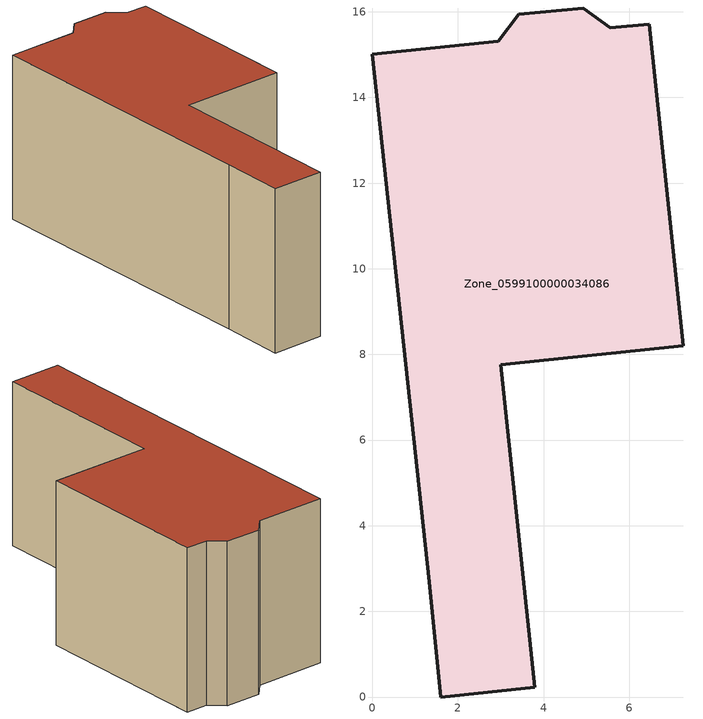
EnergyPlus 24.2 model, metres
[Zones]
Zone_0599100000034086
 floor ground (C_G): 5.56,15.63 6.47,15.71 7.26,8.2 3,7.76 3.79,0.23 1.6,0 1.33,2.69 0,15.01 2.94,15.31 3.42,15.94 4.93,16.09 z0
 wall outside (C_F): 3.42,15.94 2.94,15.31 0,15.01 1.33,2.69 1.6,0 3.79,0.23 3,7.76 7.26,8.2 6.47,15.71 5.56,15.63 4.93,16.09 3.42,15.94 z0:6.78
 roof outside (C_R): 3,7.76 7.26,8.2 6.47,15.71 5.56,15.63 4.93,16.09 3.42,15.94 2.94,15.31 0,15.01 1.33,2.69 1.6,0 3.79,0.23 z6.78
[BUILDING]
Pand.0599100000034086: North Axis=0; Terrain=City; Loads Convergence Tolerance Value=0.04; Temperature Convergence Tolerance Value=0.4; Solar Distribution=FullExterior; Maximum Number of Warmup Days=25; Minimum Number of Warmup Days=1
[Site:Location]
Rotterdam.The.Hague.AP_ZH_NLD Design_Conditions: Latitude=51.96; Longitude=4.45; Time Zone=1; Elevation=-4.5
[SITE:GROUNDTEMPERATURE:BUILDINGSURFACE]
18, 18, 18, 18, 18, 18, 18, 18, 18, 18, 18, 18
[MATERIAL] Thermal Absorptance=0.9; Solar Absorptance=0.7; Visible Absorptance=0.7
Name | Roughness | Thickness | Conductivity | Density | Specific Heat
G.D.1965 | MediumSmooth | 0.15 | 1 | 540 | 1210
F.D.1965 | Rough | 0.3 | 0.857143 | 1920 | 840
R.D.1965 | MediumRough | 0.2 | 0.08 | 1500 | 1000
[CONSTRUCTION]
C_G: G.D.1965
C_F: F.D.1965
C_R: R.D.1965
[ZONE]
Zone_0599100000034086: Type=1; Multiplier=1; Ceiling Height=Autocalculate; Volume=Autocalculate; Floor Area=autocalculate; Part of Total Floor Area=Yes
[ZONEINFILTRATION:DESIGNFLOWRATE]
Infil_Zone_0599100000034086: Zone or ZoneList or Space or SpaceList=Zone_0599100000034086; Schedule=AlwaysOn; Design Flow Rate Calculation Method=Flow/Area; Flow Rate per Floor Area=0.0042; Constant Term Coefficient=1; Temperature Term Coefficient=0; Velocity Term Coefficient=0; Velocity Squared Term Coefficient=0
[HVACTEMPLATE:ZONE:IDEALLOADSAIRSYSTEM]
Zone_0599100000034086: Maximum Heating Supply Air Temperature=50; Minimum Cooling Supply Air Temperature=13; Maximum Heating Supply Air Humidity Ratio=0.0156; Minimum Cooling Supply Air Humidity Ratio=0.0077; Heating Limit=NoLimit; Cooling Limit=NoLimit; Dehumidification Control Type=ConstantSensibleHeatRatio; Cooling Sensible Heat Ratio=0.7; Dehumidification Setpoint=60; Humidification Control Type=None; Humidification Setpoint=30; Outdoor Air Method=None; Outdoor Air Flow Rate per Person=0.00944; Outdoor Air Flow Rate per Zone Floor Area=0; Outdoor Air Flow Rate per Zone=0; Demand Controlled Ventilation Type=None; Outdoor Air Economizer Type=NoEconomizer; Heat Recovery Type=None; Sensible Heat Recovery Effectiveness=0.7; Latent Heat Recovery Effectiveness=0.65
[ZONECONTROL:THERMOSTAT]
ThermostatControl_Zone_0599100000034086: Zone or ZoneList=Zone_0599100000034086; Control Type Schedule=DualSetpointControlType; Control 1=Thermostat_Zone_0599100000034086; Temperature Difference Between Cutout And Setpoint=0
[THERMOSTATSETPOINT:DUALSETPOINT]
Thermostat_Zone_0599100000034086: Heating Setpoint Temperature Schedule=HeatingSetpoint_Zone_0599100000034086; Cooling Setpoint Temperature Schedule=CoolingSetpoint_Zone_0599100000034086
[SCHEDULE:COMPACT]
HeatingSetpoint_Zone_0599100000034086: Through: 12/31, For: AllDays, Until: 24:00, 21
CoolingSetpoint_Zone_0599100000034086: Through: 12/31, For: AllDays, Until: 24:00, 24
DualSetpointControlType: Through: 12/31, For: AllDays, Until: 24:00, 4
AlwaysOn: Through: 12/31, For: AllDays, Until: 24:00, 1
